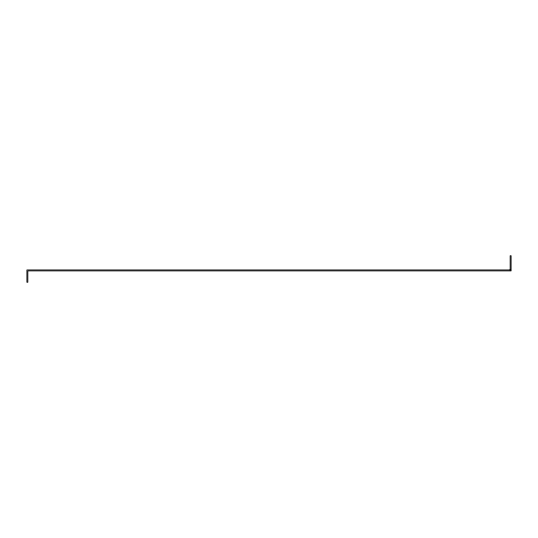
<?xml version="1.0" encoding="UTF-8"?>
<svg xmlns="http://www.w3.org/2000/svg" width="538" height="538" viewBox="0 0 538 538"><rect width="100%" height="100%" fill="white"/><g stroke="black" fill="none" stroke-linecap="round" stroke-linejoin="round"><path stroke-width="0.81" d="M510.259 269.948L26.9 269.948L26.9 282.268L27.848 282.268L27.848 270.896L511.1 270.896L511.1 255.732L510.152 255.732L510.152 269.948"/></g></svg>
